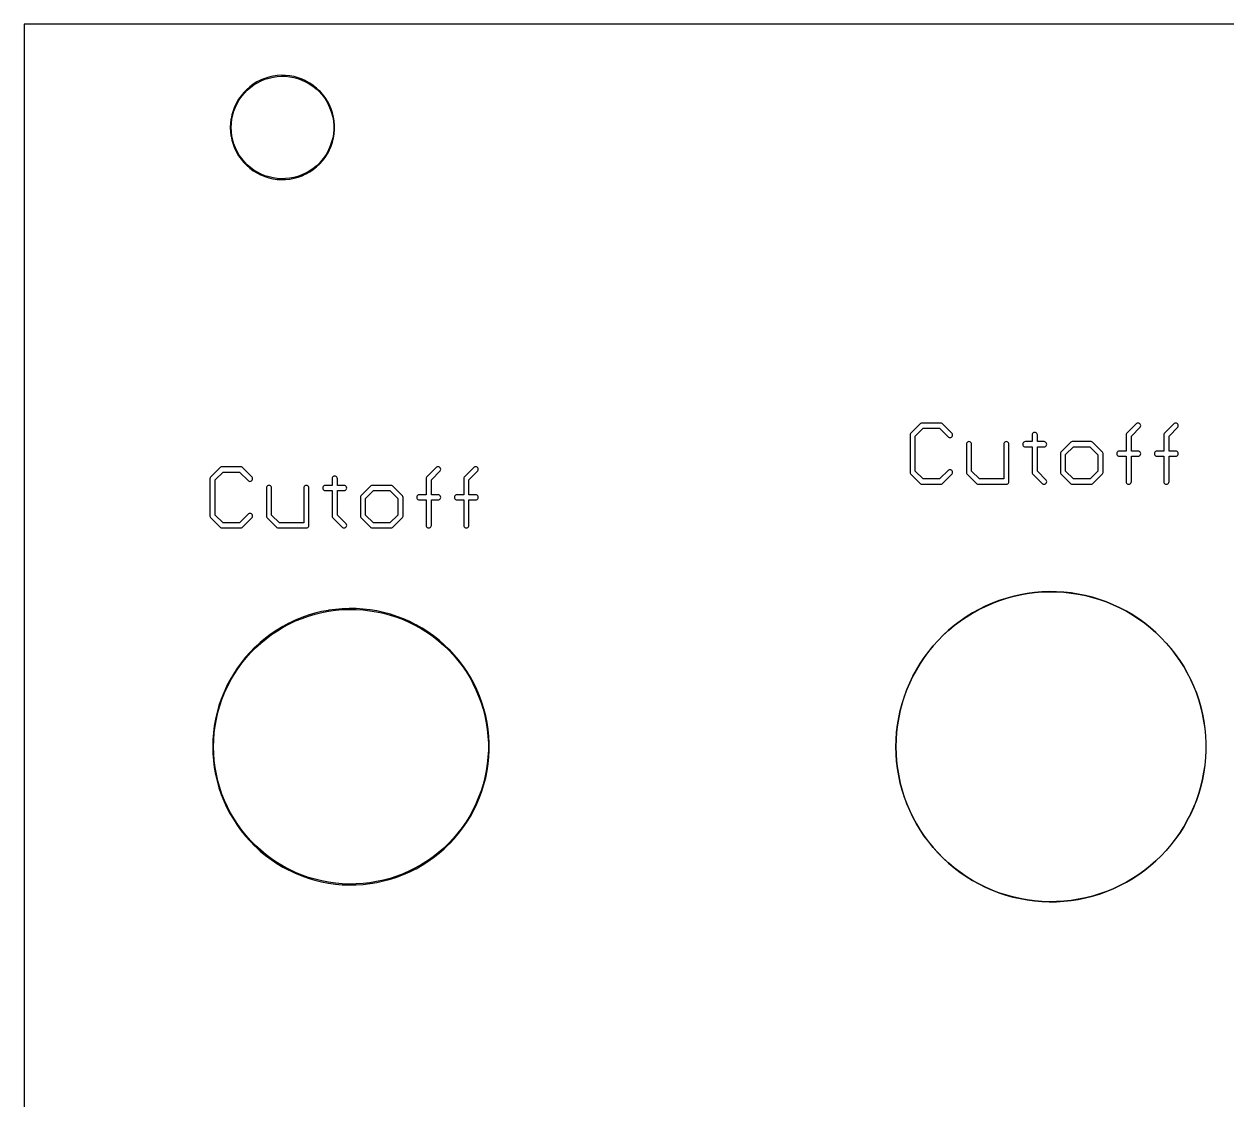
# Model space of a CAD drawing. Extents: x 1 to 62, y 0 to 129.
# Drawn here: x 1.27 to 36.19, y 97.58 to 128.82 of the extents above; entities that cross this region are included whole.
import ezdxf

# ---------------------------------------------------------------- set-up
doc = ezdxf.new("R2010")
doc.units = 0

msp = doc.modelspace()

# ---------------------------------------------------------------- linework, layer by layer
at = {"color": 34, "true_color": 0x008000}
for points in [[(1.27, 0.3175, 0), (61.88964, 0.3175, 0), (61.88964, 128.81864, 0), (1.27, 128.81864, 0), (1.27, 0.3175, 0)], [(8.61821, 127.32257, 0), (8.4963, 127.30479, 0), (8.49236, 127.30417, 0), (8.37299, 127.27623, 0), (8.25615, 127.24067, 0), (8.14185, 127.19495, 0), (8.13831, 127.19315, 0), (8.02909, 127.13727, 0), (7.92495, 127.07377, 0), (7.82843, 127.00011, 0), (7.73445, 126.91883, 0), (7.64528, 126.82966, 0), (7.56908, 126.73568, 0), (7.49796, 126.63662, 0), (7.43446, 126.52994, 0), (7.43266, 126.5264, 0), (7.38186, 126.41464, 0), (7.33614, 126.30034, 0), (7.30312, 126.1835, 0), (7.27772, 126.06412, 0), (7.27709, 126.0602, 0), (7.26186, 125.93828, 0), (7.25678, 125.81636, 0), (7.26186, 125.69443, 0), (7.27709, 125.57252, 0), (7.27772, 125.56859, 0), (7.30312, 125.44921, 0), (7.33614, 125.33237, 0), (7.38186, 125.21807, 0), (7.43266, 125.10631, 0), (7.43446, 125.10277, 0), (7.49796, 124.99609, 0), (7.56908, 124.89703, 0), (7.64528, 124.80305, 0), (7.73445, 124.71388, 0), (7.82843, 124.6326, 0), (7.92495, 124.55894, 0), (8.02909, 124.49544, 0), (8.13831, 124.43956, 0), (8.14185, 124.43776, 0), (8.25615, 124.39204, 0), (8.37299, 124.35648, 0), (8.49236, 124.32854, 0), (8.4963, 124.32792, 0), (8.61821, 124.31013, 0), (8.74014, 124.30252, 0), (8.86206, 124.30506, 0), (8.98398, 124.31776, 0), (8.9879, 124.31838, 0), (9.10981, 124.34124, 0), (9.22666, 124.37172, 0), (9.34096, 124.4149, 0), (9.45271, 124.4657, 0), (9.45626, 124.4675, 0), (9.56293, 124.52592, 0), (9.66454, 124.5945, 0), (9.76106, 124.6707, 0), (9.84995, 124.75452, 0), (9.85277, 124.75733, 0), (9.93404, 124.84877, 0), (10.01024, 124.94529, 0), (10.07629, 125.04943, 0), (10.13217, 125.15865, 0), (10.13397, 125.16219, 0), (10.18477, 125.27395, 0), (10.22287, 125.38825, 0), (10.25334, 125.50763, 0), (10.27366, 125.62955, 0), (10.2743, 125.63348, 0), (10.28445, 125.75539, 0), (10.28445, 125.87732, 0), (10.2743, 125.99924, 0), (10.27366, 126.00316, 0), (10.25334, 126.12508, 0), (10.22287, 126.24446, 0), (10.18477, 126.35876, 0), (10.13397, 126.47052, 0), (10.13217, 126.47406, 0), (10.07629, 126.58328, 0), (10.01024, 126.68742, 0), (9.93404, 126.78394, 0), (9.85277, 126.87538, 0), (9.84995, 126.87819, 0), (9.76106, 126.96201, 0), (9.66454, 127.03821, 0), (9.56293, 127.10679, 0), (9.45626, 127.16521, 0), (9.45271, 127.16701, 0), (9.34096, 127.21781, 0), (9.22666, 127.26099, 0), (9.10981, 127.29147, 0), (8.9879, 127.31433, 0), (8.98398, 127.31495, 0), (8.86206, 127.32766, 0), (8.74014, 127.3302, 0), (8.61821, 127.32257, 0)], [(8.98258, 124.343, 0), (8.86206, 124.33045, 0), (8.74014, 124.32792, 0), (8.61821, 124.33553, 0), (8.49967, 124.35282, 0), (8.38083, 124.38063, 0), (8.26399, 124.41619, 0), (8.14984, 124.46185, 0), (8.04402, 124.51599, 0), (7.93988, 124.57949, 0), (7.84336, 124.65315, 0), (7.74938, 124.73443, 0), (7.66583, 124.81798, 0), (7.58963, 124.91196, 0), (7.51851, 125.01102, 0), (7.45582, 125.11634, 0), (7.40601, 125.22592, 0), (7.36029, 125.34022, 0), (7.32727, 125.45706, 0), (7.30219, 125.57496, 0), (7.28725, 125.69443, 0), (7.28218, 125.81636, 0), (7.28725, 125.93828, 0), (7.30218, 126.05774, 0), (7.32727, 126.17565, 0), (7.36029, 126.29249, 0), (7.40601, 126.40679, 0), (7.45582, 126.51637, 0), (7.51851, 126.62169, 0), (7.58963, 126.72075, 0), (7.66583, 126.81473, 0), (7.74938, 126.89828, 0), (7.84336, 126.97956, 0), (7.93988, 127.05322, 0), (8.04402, 127.11672, 0), (8.14984, 127.17086, 0), (8.26399, 127.21652, 0), (8.38083, 127.25208, 0), (8.49967, 127.27989, 0), (8.61821, 127.29718, 0), (8.74014, 127.3048, 0), (8.86206, 127.30226, 0), (8.98258, 127.28971, 0), (9.10197, 127.26732, 0), (9.21881, 127.23684, 0), (9.33311, 127.19366, 0), (9.44338, 127.14354, 0), (9.54801, 127.08624, 0), (9.6496, 127.01766, 0), (9.74613, 126.94146, 0), (9.8331, 126.85946, 0), (9.9135, 126.76901, 0), (9.98969, 126.67249, 0), (10.05574, 126.56835, 0), (10.10982, 126.46265, 0), (10.16062, 126.35091, 0), (10.19872, 126.23661, 0), (10.2292, 126.11723, 0), (10.2489, 125.99906, 0), (10.25905, 125.87732, 0), (10.25905, 125.75539, 0), (10.24889, 125.63364, 0), (10.2292, 125.51548, 0), (10.19872, 125.3961, 0), (10.16062, 125.2818, 0), (10.10981, 125.17004, 0), (10.05574, 125.06436, 0), (9.98969, 124.96022, 0), (9.9135, 124.8637, 0), (9.8331, 124.77325, 0), (9.74613, 124.69125, 0), (9.6496, 124.61505, 0), (9.54801, 124.54647, 0), (9.44338, 124.48917, 0), (9.33311, 124.43905, 0), (9.21881, 124.39587, 0), (9.10197, 124.36539, 0), (8.98258, 124.343, 0)], [(27.33548, 117.23623, 0), (27.31193, 117.23251, 0), (27.29069, 117.22168, 0), (27.00205, 116.93304, 0), (26.99122, 116.9118, 0), (26.98749, 116.88825, 0), (26.98749, 115.80367, 0), (26.99122, 115.78013, 0), (27.00205, 115.75889, 0), (27.01891, 115.74203, 0), (27.29069, 115.47279, 0), (27.31193, 115.46196, 0), (27.33548, 115.45824, 0), (27.87649, 115.45824, 0), (27.90004, 115.46196, 0), (27.92128, 115.47279, 0), (28.19306, 115.74203, 0), (28.20992, 115.75889, 0), (28.22075, 115.78013, 0), (28.22448, 115.80367, 0), (28.22075, 115.82722, 0), (28.20992, 115.84846, 0), (28.19306, 115.86532, 0), (28.17182, 115.87615, 0), (28.14828, 115.87987, 0), (28.12473, 115.87615, 0), (28.10349, 115.86532, 0), (27.84641, 115.61064, 0), (27.36556, 115.61064, 0), (27.13989, 115.8342, 0), (27.13989, 116.85802, 0), (27.3657, 117.08383, 0), (27.84627, 117.08383, 0), (28.10349, 116.82661, 0), (28.12473, 116.81578, 0), (28.14828, 116.81205, 0), (28.17182, 116.81578, 0), (28.19306, 116.82661, 0), (28.20992, 116.84347, 0), (28.22075, 116.86471, 0), (28.22448, 116.88825, 0), (28.22075, 116.9118, 0), (28.20992, 116.93304, 0), (27.92128, 117.22168, 0), (27.90004, 117.23251, 0), (27.87649, 117.23623, 0), (27.33548, 117.23623, 0)], [(33.3375, 115.45824, 0), (33.36104, 115.46196, 0), (33.38228, 115.47279, 0), (33.39914, 115.48965, 0), (33.40997, 115.51089, 0), (33.4137, 115.53444, 0), (33.4137, 116.27103, 0), (33.60928, 116.27103, 0), (33.63282, 116.27476, 0), (33.65406, 116.28559, 0), (33.67092, 116.30245, 0), (33.68175, 116.32369, 0), (33.68548, 116.34723, 0), (33.68175, 116.37078, 0), (33.67092, 116.39202, 0), (33.65406, 116.40888, 0), (33.63282, 116.41971, 0), (33.60928, 116.42343, 0), (33.4137, 116.42343, 0), (33.4137, 116.85803, 0), (33.67092, 117.11525, 0), (33.68175, 117.13649, 0), (33.68548, 117.16003, 0), (33.68175, 117.18358, 0), (33.67092, 117.20482, 0), (33.65406, 117.22168, 0), (33.63282, 117.23251, 0), (33.60928, 117.23623, 0), (33.58573, 117.23251, 0), (33.56449, 117.22168, 0), (33.27585, 116.93304, 0), (33.26502, 116.9118, 0), (33.2613, 116.88825, 0), (33.2613, 116.42343, 0), (33.06572, 116.42343, 0), (33.04217, 116.41971, 0), (33.02093, 116.40888, 0), (33.00407, 116.39202, 0), (32.99324, 116.37078, 0), (32.98952, 116.34723, 0), (32.99324, 116.32369, 0), (33.00407, 116.30245, 0), (33.02093, 116.28559, 0), (33.04217, 116.27476, 0), (33.06572, 116.27103, 0), (33.2613, 116.27103, 0), (33.2613, 115.53444, 0), (33.26502, 115.51089, 0), (33.27585, 115.48965, 0), (33.29271, 115.47279, 0), (33.31395, 115.46196, 0), (33.3375, 115.45824, 0)], [(34.42969, 115.45824, 0), (34.45324, 115.46196, 0), (34.47448, 115.47279, 0), (34.49134, 115.48965, 0), (34.50217, 115.51089, 0), (34.50589, 115.53444, 0), (34.50589, 116.27103, 0), (34.69894, 116.27103, 0), (34.72247, 116.27476, 0), (34.74372, 116.28559, 0), (34.76057, 116.30245, 0), (34.77141, 116.32369, 0), (34.77514, 116.34723, 0), (34.77141, 116.37078, 0), (34.76057, 116.39202, 0), (34.74372, 116.40888, 0), (34.72247, 116.41971, 0), (34.69894, 116.42343, 0), (34.50589, 116.42343, 0), (34.50589, 116.85816, 0), (34.76057, 117.11525, 0), (34.77141, 117.13649, 0), (34.77514, 117.16003, 0), (34.77141, 117.18358, 0), (34.76057, 117.20482, 0), (34.74372, 117.22168, 0), (34.72247, 117.23251, 0), (34.69894, 117.23623, 0), (34.67539, 117.23251, 0), (34.65415, 117.22168, 0), (34.63729, 117.20482, 0), (34.36804, 116.93304, 0), (34.35722, 116.9118, 0), (34.35349, 116.88825, 0), (34.35349, 116.42343, 0), (34.15791, 116.42343, 0), (34.13436, 116.41971, 0), (34.11313, 116.40888, 0), (34.09626, 116.39202, 0), (34.08544, 116.37078, 0), (34.08171, 116.34723, 0), (34.08544, 116.32369, 0), (34.09626, 116.30245, 0), (34.11313, 116.28559, 0), (34.13436, 116.27476, 0), (34.15791, 116.27103, 0), (34.35349, 116.27103, 0), (34.35349, 115.53444, 0), (34.35722, 115.51089, 0), (34.36804, 115.48965, 0), (34.38491, 115.47279, 0), (34.40614, 115.46196, 0), (34.42969, 115.45824, 0)], [(29.78404, 115.45824, 0), (29.80758, 115.46196, 0), (29.82882, 115.47279, 0), (29.84568, 115.48965, 0), (29.85651, 115.51089, 0), (29.86024, 115.53444, 0), (29.86024, 116.61902, 0), (29.85651, 116.64256, 0), (29.84568, 116.6638, 0), (29.82882, 116.68066, 0), (29.80758, 116.69149, 0), (29.78404, 116.69522, 0), (29.76049, 116.69149, 0), (29.73925, 116.68066, 0), (29.72239, 116.6638, 0), (29.71156, 116.64256, 0), (29.70784, 116.61902, 0), (29.70784, 115.61064, 0), (29.00132, 115.61064, 0), (28.77565, 115.8342, 0), (28.77565, 116.61902, 0), (28.77193, 116.64256, 0), (28.7611, 116.6638, 0), (28.74424, 116.68066, 0), (28.723, 116.69149, 0), (28.69945, 116.69522, 0), (28.67591, 116.69149, 0), (28.65467, 116.68066, 0), (28.63781, 116.6638, 0), (28.62698, 116.64256, 0), (28.62325, 116.61902, 0), (28.62325, 115.80367, 0), (28.62698, 115.78013, 0), (28.63781, 115.75889, 0), (28.65467, 115.74203, 0), (28.92645, 115.47279, 0), (28.94769, 115.46196, 0), (28.97124, 115.45824, 0), (29.78404, 115.45824, 0)], [(30.83399, 115.47279, 0), (30.85523, 115.46196, 0), (30.87878, 115.45824, 0), (30.90232, 115.46196, 0), (30.92356, 115.47279, 0), (30.94042, 115.48965, 0), (30.95125, 115.51089, 0), (30.95498, 115.53444, 0), (30.95125, 115.55798, 0), (30.94042, 115.57922, 0), (30.68574, 115.8339, 0), (30.68574, 116.54282, 0), (30.87878, 116.54282, 0), (30.90232, 116.54654, 0), (30.92356, 116.55737, 0), (30.94042, 116.57423, 0), (30.95125, 116.59547, 0), (30.95498, 116.61902, 0), (30.95125, 116.64256, 0), (30.94042, 116.6638, 0), (30.92356, 116.68066, 0), (30.90232, 116.69149, 0), (30.87878, 116.69522, 0), (30.68574, 116.69522, 0), (30.68574, 116.88825, 0), (30.68201, 116.9118, 0), (30.67118, 116.93304, 0), (30.65432, 116.9499, 0), (30.63308, 116.96073, 0), (30.60954, 116.96445, 0), (30.58599, 116.96073, 0), (30.56475, 116.9499, 0), (30.54789, 116.93304, 0), (30.53706, 116.9118, 0), (30.53334, 116.88825, 0), (30.53334, 116.69522, 0), (30.33775, 116.69522, 0), (30.31421, 116.69149, 0), (30.29297, 116.68066, 0), (30.27611, 116.6638, 0), (30.26528, 116.64256, 0), (30.26155, 116.61902, 0), (30.26528, 116.59547, 0), (30.27611, 116.57423, 0), (30.29297, 116.55737, 0), (30.31421, 116.54654, 0), (30.33775, 116.54282, 0), (30.53334, 116.54282, 0), (30.53334, 115.80367, 0), (30.53706, 115.78013, 0), (30.54789, 115.75889, 0), (30.83399, 115.47279, 0)], [(31.69919, 116.69522, 0), (31.67565, 116.69149, 0), (31.65441, 116.68066, 0), (31.63755, 116.6638, 0), (31.36831, 116.39202, 0), (31.35748, 116.37078, 0), (31.35376, 116.34723, 0), (31.35376, 115.80367, 0), (31.35748, 115.78013, 0), (31.36831, 115.75889, 0), (31.65441, 115.47279, 0), (31.67565, 115.46196, 0), (31.69919, 115.45824, 0), (32.24275, 115.45824, 0), (32.2663, 115.46196, 0), (32.28754, 115.47279, 0), (32.55932, 115.74203, 0), (32.57618, 115.75889, 0), (32.58701, 115.78013, 0), (32.59073, 115.80367, 0), (32.59073, 116.34723, 0), (32.58701, 116.37078, 0), (32.57618, 116.39202, 0), (32.28754, 116.68066, 0), (32.2663, 116.69149, 0), (32.24275, 116.69522, 0), (31.69919, 116.69522, 0)], [(32.21267, 115.61064, 0), (31.72942, 115.61064, 0), (31.50616, 115.8339, 0), (31.50616, 116.31715, 0), (31.72972, 116.54282, 0), (32.21251, 116.54282, 0), (32.43833, 116.317, 0), (32.43833, 115.8342, 0), (32.21267, 115.61064, 0)], [(7.01547, 115.96623, 0), (6.99193, 115.96251, 0), (6.97069, 115.95168, 0), (6.68205, 115.66304, 0), (6.67122, 115.6418, 0), (6.6675, 115.61826, 0), (6.6675, 114.53367, 0), (6.67122, 114.51013, 0), (6.68205, 114.48889, 0), (6.69891, 114.47203, 0), (6.97069, 114.20279, 0), (6.99193, 114.19196, 0), (7.01547, 114.18824, 0), (7.55649, 114.18824, 0), (7.58004, 114.19196, 0), (7.60128, 114.20279, 0), (7.87306, 114.47203, 0), (7.88992, 114.48889, 0), (7.90075, 114.51013, 0), (7.90447, 114.53367, 0), (7.90075, 114.55722, 0), (7.88992, 114.57846, 0), (7.87306, 114.59532, 0), (7.85182, 114.60615, 0), (7.82827, 114.60987, 0), (7.80473, 114.60615, 0), (7.78349, 114.59532, 0), (7.52641, 114.34064, 0), (7.04556, 114.34064, 0), (6.8199, 114.56419, 0), (6.8199, 115.58803, 0), (7.0457, 115.81383, 0), (7.52627, 115.81383, 0), (7.78349, 115.55661, 0), (7.80473, 115.54578, 0), (7.82827, 115.54206, 0), (7.85182, 115.54578, 0), (7.87306, 115.55661, 0), (7.88992, 115.57347, 0), (7.90075, 115.59471, 0), (7.90447, 115.61826, 0), (7.90075, 115.6418, 0), (7.88992, 115.66304, 0), (7.60128, 115.95168, 0), (7.58004, 115.96251, 0), (7.55649, 115.96623, 0), (7.01547, 115.96623, 0)], [(13.01749, 114.18824, 0), (13.04104, 114.19196, 0), (13.06228, 114.20279, 0), (13.07914, 114.21965, 0), (13.08997, 114.24089, 0), (13.09369, 114.26444, 0), (13.09369, 115.00103, 0), (13.28928, 115.00103, 0), (13.31282, 115.00476, 0), (13.33406, 115.01559, 0), (13.35092, 115.03245, 0), (13.36175, 115.05369, 0), (13.36548, 115.07723, 0), (13.36175, 115.10078, 0), (13.35092, 115.12202, 0), (13.33406, 115.13888, 0), (13.31282, 115.14971, 0), (13.28928, 115.15343, 0), (13.09369, 115.15343, 0), (13.09369, 115.58802, 0), (13.35092, 115.84525, 0), (13.36175, 115.86649, 0), (13.36548, 115.89003, 0), (13.36175, 115.91358, 0), (13.35092, 115.93482, 0), (13.33406, 115.95168, 0), (13.31282, 115.96251, 0), (13.28928, 115.96623, 0), (13.26573, 115.96251, 0), (13.24449, 115.95168, 0), (12.95585, 115.66304, 0), (12.94502, 115.6418, 0), (12.94129, 115.61826, 0), (12.94129, 115.15343, 0), (12.74572, 115.15343, 0), (12.72217, 115.14971, 0), (12.70093, 115.13888, 0), (12.68407, 115.12202, 0), (12.67324, 115.10078, 0), (12.66952, 115.07723, 0), (12.67324, 115.05369, 0), (12.68407, 115.03245, 0), (12.70093, 115.01559, 0), (12.72217, 115.00476, 0), (12.74572, 115.00103, 0), (12.94129, 115.00103, 0), (12.94129, 114.26444, 0), (12.94502, 114.24089, 0), (12.95585, 114.21965, 0), (12.97271, 114.20279, 0), (12.99395, 114.19196, 0), (13.01749, 114.18824, 0)], [(14.10969, 114.18824, 0), (14.13324, 114.19196, 0), (14.15448, 114.20279, 0), (14.17134, 114.21965, 0), (14.18217, 114.24089, 0), (14.18589, 114.26444, 0), (14.18589, 115.00103, 0), (14.37894, 115.00103, 0), (14.40248, 115.00476, 0), (14.42372, 115.01559, 0), (14.44058, 115.03245, 0), (14.45141, 115.05369, 0), (14.45514, 115.07723, 0), (14.45141, 115.10078, 0), (14.44058, 115.12202, 0), (14.42372, 115.13888, 0), (14.40248, 115.14971, 0), (14.37894, 115.15343, 0), (14.18589, 115.15343, 0), (14.18589, 115.58816, 0), (14.44058, 115.84525, 0), (14.45141, 115.86649, 0), (14.45514, 115.89003, 0), (14.45141, 115.91358, 0), (14.44058, 115.93482, 0), (14.42372, 115.95168, 0), (14.40248, 115.96251, 0), (14.37894, 115.96623, 0), (14.35539, 115.96251, 0), (14.33415, 115.95168, 0), (14.31729, 115.93482, 0), (14.04805, 115.66304, 0), (14.03722, 115.6418, 0), (14.03349, 115.61826, 0), (14.03349, 115.15343, 0), (13.83791, 115.15343, 0), (13.81437, 115.14971, 0), (13.79313, 115.13888, 0), (13.77627, 115.12202, 0), (13.76544, 115.10078, 0), (13.76171, 115.07723, 0), (13.76544, 115.05369, 0), (13.77627, 115.03245, 0), (13.79313, 115.01559, 0), (13.81437, 115.00476, 0), (13.83791, 115.00103, 0), (14.03349, 115.00103, 0), (14.03349, 114.26444, 0), (14.03722, 114.24089, 0), (14.04805, 114.21965, 0), (14.06491, 114.20279, 0), (14.08615, 114.19196, 0), (14.10969, 114.18824, 0)], [(10.51399, 114.20279, 0), (10.53523, 114.19196, 0), (10.55878, 114.18824, 0), (10.58232, 114.19196, 0), (10.60356, 114.20279, 0), (10.62042, 114.21965, 0), (10.63125, 114.24089, 0), (10.63498, 114.26444, 0), (10.63125, 114.28798, 0), (10.62042, 114.30922, 0), (10.36574, 114.5639, 0), (10.36574, 115.27281, 0), (10.55878, 115.27281, 0), (10.58232, 115.27654, 0), (10.60356, 115.28737, 0), (10.62042, 115.30423, 0), (10.63125, 115.32547, 0), (10.63498, 115.34901, 0), (10.63125, 115.37256, 0), (10.62042, 115.3938, 0), (10.60356, 115.41066, 0), (10.58232, 115.42149, 0), (10.55878, 115.42521, 0), (10.36574, 115.42521, 0), (10.36574, 115.61826, 0), (10.36201, 115.6418, 0), (10.35117, 115.66304, 0), (10.33432, 115.6799, 0), (10.31307, 115.69073, 0), (10.28954, 115.69446, 0), (10.26599, 115.69073, 0), (10.24475, 115.6799, 0), (10.22789, 115.66304, 0), (10.21706, 115.6418, 0), (10.21334, 115.61826, 0), (10.21334, 115.42521, 0), (10.01775, 115.42521, 0), (9.99421, 115.42149, 0), (9.97297, 115.41066, 0), (9.95611, 115.3938, 0), (9.94528, 115.37256, 0), (9.94155, 115.34901, 0), (9.94528, 115.32547, 0), (9.95611, 115.30423, 0), (9.97297, 115.28737, 0), (9.99421, 115.27654, 0), (10.01775, 115.27281, 0), (10.21334, 115.27281, 0), (10.21334, 114.53367, 0), (10.21706, 114.51013, 0), (10.22789, 114.48889, 0), (10.51399, 114.20279, 0)], [(9.46402, 114.18824, 0), (9.48758, 114.19196, 0), (9.50882, 114.20279, 0), (9.52568, 114.21965, 0), (9.53651, 114.24089, 0), (9.54022, 114.26444, 0), (9.54022, 115.34901, 0), (9.53651, 115.37256, 0), (9.52568, 115.3938, 0), (9.50882, 115.41066, 0), (9.48758, 115.42149, 0), (9.46402, 115.42521, 0), (9.44049, 115.42149, 0), (9.41925, 115.41066, 0), (9.40239, 115.3938, 0), (9.39156, 115.37256, 0), (9.38782, 115.34901, 0), (9.38782, 114.34064, 0), (8.68132, 114.34064, 0), (8.45566, 114.56418, 0), (8.45566, 115.34901, 0), (8.45193, 115.37256, 0), (8.4411, 115.3938, 0), (8.42423, 115.41066, 0), (8.403, 115.42149, 0), (8.37946, 115.42521, 0), (8.35591, 115.42149, 0), (8.33466, 115.41066, 0), (8.31781, 115.3938, 0), (8.30697, 115.37256, 0), (8.30326, 115.34901, 0), (8.30326, 114.53367, 0), (8.30697, 114.51013, 0), (8.31781, 114.48889, 0), (8.33466, 114.47203, 0), (8.60645, 114.20279, 0), (8.62768, 114.19196, 0), (8.65124, 114.18824, 0), (9.46402, 114.18824, 0)], [(11.3792, 115.42521, 0), (11.35565, 115.42149, 0), (11.33441, 115.41066, 0), (11.31755, 115.3938, 0), (11.04831, 115.12202, 0), (11.03748, 115.10078, 0), (11.03376, 115.07723, 0), (11.03376, 114.53367, 0), (11.03748, 114.51013, 0), (11.04831, 114.48889, 0), (11.33441, 114.20279, 0), (11.35565, 114.19196, 0), (11.3792, 114.18824, 0), (11.92275, 114.18824, 0), (11.9463, 114.19196, 0), (11.96754, 114.20279, 0), (12.23932, 114.47203, 0), (12.25618, 114.48889, 0), (12.26701, 114.51013, 0), (12.27074, 114.53367, 0), (12.27074, 115.07723, 0), (12.26701, 115.10078, 0), (12.25618, 115.12202, 0), (11.96754, 115.41066, 0), (11.9463, 115.42149, 0), (11.92275, 115.42521, 0), (11.3792, 115.42521, 0)], [(11.89267, 114.34064, 0), (11.40942, 114.34064, 0), (11.18616, 114.5639, 0), (11.18616, 115.04715, 0), (11.40971, 115.27281, 0), (11.89253, 115.27281, 0), (12.11834, 115.047, 0), (12.11834, 114.5642, 0), (11.89267, 114.34064, 0)], [(30.81274, 112.33277, 0), (30.60192, 112.31499, 0), (30.39109, 112.28705, 0), (30.3907, 112.28698, 0), (30.18242, 112.24888, 0), (29.97414, 112.20316, 0), (29.7684, 112.14474, 0), (29.56774, 112.0787, 0), (29.36962, 112.0025, 0), (29.17404, 111.91614, 0), (28.98354, 111.82216, 0), (28.98319, 111.82198, 0), (28.79777, 111.72038, 0), (28.61743, 111.60608, 0), (28.44217, 111.4867, 0), (28.27199, 111.35716, 0), (28.10943, 111.22254, 0), (27.95195, 111.07776, 0), (27.95167, 111.07748, 0), (27.80435, 110.92508, 0), (27.66211, 110.7676, 0), (27.52749, 110.6025, 0), (27.40049, 110.43232, 0), (27.28111, 110.25706, 0), (27.17189, 110.07418, 0), (27.07029, 109.88622, 0), (27.07011, 109.88587, 0), (26.97867, 109.69537, 0), (26.89485, 109.49979, 0), (26.82119, 109.29913, 0), (26.75769, 109.09847, 0), (26.70181, 108.89273, 0), (26.65863, 108.68445, 0), (26.65856, 108.68406, 0), (26.65856, 108.68405, 0), (26.62307, 108.47363, 0), (26.623, 108.47323, 0), (26.5976, 108.26242, 0), (26.58236, 108.05159, 0), (26.57729, 107.83823, 0), (26.58236, 107.62487, 0), (26.5976, 107.41406, 0), (26.623, 107.20324, 0), (26.62307, 107.20284, 0), (26.65863, 106.99202, 0), (26.70181, 106.78374, 0), (26.75769, 106.578, 0), (26.82119, 106.37734, 0), (26.89485, 106.17668, 0), (26.97867, 105.9811, 0), (27.07011, 105.7906, 0), (27.07029, 105.79025, 0), (27.17189, 105.60229, 0), (27.28111, 105.41941, 0), (27.40049, 105.24415, 0), (27.52749, 105.07397, 0), (27.66211, 104.90887, 0), (27.80435, 104.75139, 0), (27.95167, 104.59899, 0), (27.95195, 104.59871, 0), (28.10943, 104.45393, 0), (28.27199, 104.31931, 0), (28.44217, 104.18977, 0), (28.61743, 104.07039, 0), (28.79777, 103.95609, 0), (28.98319, 103.85449, 0), (28.98354, 103.85431, 0), (29.17404, 103.76033, 0), (29.36962, 103.67397, 0), (29.56774, 103.59777, 0), (29.7684, 103.53173, 0), (29.97414, 103.47331, 0), (30.18242, 103.42759, 0), (30.3907, 103.38949, 0), (30.39109, 103.38942, 0), (30.60192, 103.36148, 0), (30.81274, 103.3437, 0), (31.0261, 103.33608, 0), (31.23945, 103.33863, 0), (31.45027, 103.35132, 0), (31.66363, 103.37418, 0), (31.66403, 103.37425, 0), (31.87231, 103.40727, 0), (32.08059, 103.44791, 0), (32.28633, 103.50125, 0), (32.49207, 103.56221, 0), (32.69019, 103.63333, 0), (32.8883, 103.71461, 0), (33.08135, 103.80605, 0), (33.0817, 103.80623, 0), (33.26966, 103.90529, 0), (33.45254, 104.01197, 0), (33.63033, 104.12881, 0), (33.80306, 104.25327, 0), (33.96815, 104.38535, 0), (34.12818, 104.52505, 0), (34.28058, 104.67237, 0), (34.28085, 104.67265, 0), (34.42791, 104.82731, 0), (34.4279, 104.82731, 0), (34.42817, 104.82759, 0), (34.56534, 104.99015, 0), (34.69742, 105.15779, 0), (34.81933, 105.33051, 0), (34.93363, 105.51085, 0), (35.03778, 105.69627, 0), (35.13684, 105.88423, 0), (35.13702, 105.88458, 0), (35.22338, 106.07762, 0), (35.30212, 106.27574, 0), (35.3707, 106.4764, 0), (35.43166, 106.68214, 0), (35.47992, 106.88788, 0), (35.52056, 107.09616, 0), (35.52062, 107.09656, 0), (35.55104, 107.30698, 0), (35.5511, 107.30738, 0), (35.57143, 107.52074, 0), (35.58159, 107.73155, 0), (35.58159, 107.94491, 0), (35.57143, 108.15574, 0), (35.5511, 108.36909, 0), (35.52062, 108.57991, 0), (35.52056, 108.58031, 0), (35.47992, 108.78859, 0), (35.43166, 108.99433, 0), (35.3707, 109.20007, 0), (35.30212, 109.40073, 0), (35.22338, 109.59885, 0), (35.13702, 109.79189, 0), (35.13684, 109.79224, 0), (35.03796, 109.97985, 0), (35.03778, 109.9802, 0), (34.93363, 110.16562, 0), (34.81933, 110.34596, 0), (34.69742, 110.51868, 0), (34.56534, 110.68632, 0), (34.42817, 110.84888, 0), (34.28085, 111.00382, 0), (34.28058, 111.0041, 0), (34.12818, 111.15142, 0), (33.96815, 111.29112, 0), (33.80306, 111.4232, 0), (33.63033, 111.54766, 0), (33.45254, 111.6645, 0), (33.26966, 111.77118, 0), (33.0817, 111.87024, 0), (33.08135, 111.87042, 0), (32.8883, 111.96186, 0), (32.69019, 112.04314, 0), (32.49207, 112.11426, 0), (32.28633, 112.17522, 0), (32.08059, 112.22856, 0), (31.87231, 112.2692, 0), (31.87191, 112.26927, 0), (31.87189, 112.26927, 0), (31.66403, 112.30222, 0), (31.66363, 112.30228, 0), (31.45027, 112.32515, 0), (31.23945, 112.33784, 0), (31.0261, 112.34038, 0), (30.81274, 112.33277, 0)], [(31.45027, 103.35387, 0), (31.23945, 103.34117, 0), (31.0261, 103.33863, 0), (30.81274, 103.34625, 0), (30.60192, 103.36403, 0), (30.39115, 103.39196, 0), (30.18321, 103.43, 0), (29.97493, 103.47572, 0), (29.76919, 103.53414, 0), (29.56853, 103.60018, 0), (29.37041, 103.67638, 0), (29.17483, 103.76274, 0), (28.98455, 103.85661, 0), (28.79926, 103.95814, 0), (28.61892, 104.07244, 0), (28.44366, 104.19182, 0), (28.27348, 104.32136, 0), (28.11092, 104.45598, 0), (27.95352, 104.60068, 0), (27.8064, 104.75288, 0), (27.66416, 104.91036, 0), (27.52954, 105.07546, 0), (27.40254, 105.24564, 0), (27.28316, 105.4209, 0), (27.17394, 105.60378, 0), (27.07245, 105.79154, 0), (26.98108, 105.98189, 0), (26.89726, 106.17747, 0), (26.8236, 106.37813, 0), (26.7601, 106.57879, 0), (26.70422, 106.78453, 0), (26.66104, 106.99281, 0), (26.62555, 107.20323, 0), (26.62555, 107.20324, 0), (26.60015, 107.41406, 0), (26.58491, 107.62487, 0), (26.57983, 107.83823, 0), (26.58491, 108.05159, 0), (26.60015, 108.26242, 0), (26.62555, 108.47323, 0), (26.66104, 108.68366, 0), (26.70422, 108.89194, 0), (26.7601, 109.09768, 0), (26.8236, 109.29834, 0), (26.89726, 109.499, 0), (26.98108, 109.69458, 0), (27.07245, 109.88493, 0), (27.17394, 110.07269, 0), (27.28316, 110.25557, 0), (27.40254, 110.43083, 0), (27.52954, 110.60101, 0), (27.66416, 110.76611, 0), (27.8064, 110.92359, 0), (27.95352, 111.07579, 0), (28.11092, 111.22049, 0), (28.27348, 111.35511, 0), (28.44366, 111.48465, 0), (28.61892, 111.60403, 0), (28.79926, 111.71833, 0), (28.98455, 111.81986, 0), (29.17483, 111.91373, 0), (29.37041, 112.00009, 0), (29.56853, 112.07629, 0), (29.76919, 112.14233, 0), (29.97493, 112.20075, 0), (30.18321, 112.24647, 0), (30.39135, 112.28454, 0), (30.60192, 112.31245, 0), (30.81274, 112.33023, 0), (31.0261, 112.33784, 0), (31.23945, 112.3353, 0), (31.45027, 112.32261, 0), (31.66363, 112.29974, 0), (31.66365, 112.29974, 0), (31.87152, 112.26679, 0), (32.0798, 112.22615, 0), (32.28553, 112.17281, 0), (32.49128, 112.11185, 0), (32.6894, 112.04073, 0), (32.88752, 111.95945, 0), (33.08048, 111.86805, 0), (33.26817, 111.76913, 0), (33.45105, 111.66245, 0), (33.62885, 111.54561, 0), (33.80157, 111.42115, 0), (33.96667, 111.28907, 0), (34.12669, 111.14937, 0), (34.27908, 111.00205, 0), (34.27907, 111.00205, 0), (34.42613, 110.84739, 0), (34.56329, 110.68483, 0), (34.69536, 110.51719, 0), (34.81729, 110.34447, 0), (34.93159, 110.16413, 0), (35.03573, 109.97871, 0), (35.13464, 109.79104, 0), (35.22097, 109.59806, 0), (35.2997, 109.39994, 0), (35.36829, 109.19928, 0), (35.42925, 108.99354, 0), (35.47751, 108.7878, 0), (35.51815, 108.57952, 0), (35.54857, 108.36909, 0), (35.56889, 108.15574, 0), (35.57905, 107.94491, 0), (35.57905, 107.73155, 0), (35.56889, 107.52074, 0), (35.54857, 107.30738, 0), (35.51814, 107.09688, 0), (35.47751, 106.88867, 0), (35.42925, 106.68293, 0), (35.36829, 106.47719, 0), (35.2997, 106.27653, 0), (35.22097, 106.07841, 0), (35.13461, 105.88537, 0), (35.03573, 105.69776, 0), (34.93159, 105.51234, 0), (34.81729, 105.332, 0), (34.69536, 105.15928, 0), (34.56329, 104.99164, 0), (34.42613, 104.82908, 0), (34.27903, 104.67437, 0), (34.12669, 104.5271, 0), (33.96667, 104.3874, 0), (33.80157, 104.25532, 0), (33.62885, 104.13086, 0), (33.45105, 104.01402, 0), (33.26817, 103.90734, 0), (33.08048, 103.80842, 0), (32.88752, 103.71702, 0), (32.6894, 103.63574, 0), (32.49128, 103.56462, 0), (32.28553, 103.50366, 0), (32.0798, 103.45032, 0), (31.87152, 103.40968, 0), (31.66365, 103.37673, 0), (31.66363, 103.37673, 0), (31.45027, 103.35387, 0)], [(10.50798, 111.84382, 0), (10.3073, 111.82604, 0), (10.1092, 111.7981, 0), (10.10527, 111.79747, 0), (9.90715, 111.75937, 0), (9.71157, 111.71111, 0), (9.51853, 111.65523, 0), (9.33057, 111.58919, 0), (9.14261, 111.51299, 0), (8.96227, 111.42663, 0), (8.95872, 111.42483, 0), (8.78093, 111.33085, 0), (8.60821, 111.22671, 0), (8.44056, 111.11495, 0), (8.28055, 110.99303, 0), (8.12561, 110.86603, 0), (7.97575, 110.72887, 0), (7.97294, 110.72606, 0), (7.83324, 110.58382, 0), (7.69862, 110.43396, 0), (7.57162, 110.27648, 0), (7.45478, 110.11392, 0), (7.34556, 109.94628, 0), (7.24396, 109.77356, 0), (7.14998, 109.59322, 0), (7.14818, 109.58968, 0), (7.0669, 109.4068, 0), (6.9907, 109.22138, 0), (6.9272, 109.03088, 0), (6.87132, 108.83784, 0), (6.82814, 108.64226, 0), (6.79258, 108.44414, 0), (6.79196, 108.44022, 0), (6.76656, 108.23956, 0), (6.75132, 108.03889, 0), (6.74624, 107.83823, 0), (6.75132, 107.63758, 0), (6.76656, 107.43692, 0), (6.79196, 107.23625, 0), (6.79258, 107.23233, 0), (6.82814, 107.03421, 0), (6.87132, 106.83863, 0), (6.9272, 106.64559, 0), (6.9907, 106.45509, 0), (7.0669, 106.26967, 0), (7.14818, 106.08679, 0), (7.14998, 106.08325, 0), (7.24396, 105.90291, 0), (7.34556, 105.73019, 0), (7.45478, 105.56255, 0), (7.57162, 105.39999, 0), (7.69862, 105.24251, 0), (7.83324, 105.09265, 0), (7.97294, 104.95041, 0), (7.97575, 104.9476, 0), (8.12561, 104.81044, 0), (8.28055, 104.68344, 0), (8.44056, 104.56152, 0), (8.60821, 104.44976, 0), (8.78093, 104.34562, 0), (8.95872, 104.25164, 0), (8.96227, 104.24984, 0), (9.14261, 104.16348, 0), (9.33057, 104.08728, 0), (9.51853, 104.02124, 0), (9.71157, 103.96536, 0), (9.90715, 103.9171, 0), (10.10527, 103.879, 0), (10.1092, 103.87838, 0), (10.3073, 103.85044, 0), (10.50798, 103.83266, 0), (10.70864, 103.82504, 0), (10.9093, 103.82757, 0), (11.10996, 103.84028, 0), (11.31061, 103.86314, 0), (11.31454, 103.86376, 0), (11.51266, 103.89678, 0), (11.70824, 103.93996, 0), (11.90382, 103.99076, 0), (12.09432, 104.05426, 0), (12.28228, 104.12538, 0), (12.4677, 104.20666, 0), (12.6455, 104.29556, 0), (12.64904, 104.29736, 0), (12.8243, 104.39642, 0), (12.99448, 104.50564, 0), (13.15958, 104.62248, 0), (13.31706, 104.7444, 0), (13.46946, 104.87648, 0), (13.61424, 105.01618, 0), (13.61705, 105.01899, 0), (13.75421, 105.16631, 0), (13.88375, 105.31871, 0), (14.00567, 105.47873, 0), (14.11997, 105.64383, 0), (14.22665, 105.81655, 0), (14.32317, 105.99181, 0), (14.32497, 105.99535, 0), (14.41133, 106.17569, 0), (14.49007, 106.36111, 0), (14.56119, 106.55161, 0), (14.61961, 106.74211, 0), (14.67041, 106.93769, 0), (14.71105, 107.13327, 0), (14.71168, 107.1372, 0), (14.74215, 107.33786, 0), (14.76248, 107.53598, 0), (14.77264, 107.73664, 0), (14.77264, 107.93983, 0), (14.76248, 108.1405, 0), (14.74215, 108.33862, 0), (14.71168, 108.53928, 0), (14.71105, 108.5432, 0), (14.67041, 108.73878, 0), (14.61961, 108.93436, 0), (14.56119, 109.12486, 0), (14.49007, 109.31536, 0), (14.41133, 109.50078, 0), (14.32497, 109.68112, 0), (14.32317, 109.68466, 0), (14.22665, 109.85992, 0), (14.11997, 110.03264, 0), (14.00567, 110.19774, 0), (13.88375, 110.35776, 0), (13.75421, 110.51016, 0), (13.61705, 110.65748, 0), (13.61424, 110.66029, 0), (13.46946, 110.79999, 0), (13.31706, 110.93207, 0), (13.15958, 111.05399, 0), (12.99448, 111.17083, 0), (12.8243, 111.28005, 0), (12.64904, 111.37911, 0), (12.6455, 111.38091, 0), (12.4677, 111.46981, 0), (12.28228, 111.55109, 0), (12.09432, 111.62221, 0), (11.90382, 111.68571, 0), (11.70824, 111.73651, 0), (11.51266, 111.77969, 0), (11.31454, 111.81271, 0), (11.31061, 111.81334, 0), (11.10996, 111.8362, 0), (10.9093, 111.84889, 0), (10.70864, 111.85144, 0), (10.50798, 111.84382, 0)], [(11.10996, 103.86568, 0), (10.9093, 103.85297, 0), (10.70864, 103.85044, 0), (10.50798, 103.85806, 0), (10.3073, 103.87584, 0), (10.11162, 103.90344, 0), (9.91499, 103.94125, 0), (9.71942, 103.98951, 0), (9.52638, 104.04539, 0), (9.33841, 104.11143, 0), (9.15046, 104.18763, 0), (8.97155, 104.27331, 0), (8.79585, 104.36617, 0), (8.62313, 104.47031, 0), (8.4555, 104.58207, 0), (8.29548, 104.70399, 0), (8.14054, 104.83099, 0), (7.99118, 104.9677, 0), (7.85379, 105.10758, 0), (7.71917, 105.25744, 0), (7.59217, 105.41492, 0), (7.47533, 105.57748, 0), (7.36611, 105.74512, 0), (7.26451, 105.91784, 0), (7.17207, 106.09522, 0), (7.09105, 106.27752, 0), (7.01485, 106.46294, 0), (6.95135, 106.65344, 0), (6.89547, 106.84648, 0), (6.85229, 107.04206, 0), (6.81718, 107.23767, 0), (6.79196, 107.43692, 0), (6.77671, 107.63758, 0), (6.77164, 107.83823, 0), (6.77671, 108.03889, 0), (6.79196, 108.23956, 0), (6.81718, 108.4388, 0), (6.85229, 108.63441, 0), (6.89547, 108.82999, 0), (6.95135, 109.02303, 0), (7.01485, 109.21353, 0), (7.09105, 109.39895, 0), (7.17207, 109.58125, 0), (7.26451, 109.75863, 0), (7.36611, 109.93135, 0), (7.47533, 110.09899, 0), (7.59217, 110.26155, 0), (7.71917, 110.41903, 0), (7.85379, 110.56889, 0), (7.99118, 110.70877, 0), (8.14054, 110.84548, 0), (8.29548, 110.97248, 0), (8.4555, 111.0944, 0), (8.62313, 111.20616, 0), (8.79585, 111.3103, 0), (8.97155, 111.40316, 0), (9.15046, 111.48884, 0), (9.33841, 111.56504, 0), (9.52638, 111.63108, 0), (9.71942, 111.68696, 0), (9.91499, 111.73522, 0), (10.11181, 111.77307, 0), (10.3073, 111.80064, 0), (10.50798, 111.81842, 0), (10.70864, 111.82604, 0), (10.9093, 111.82349, 0), (11.10996, 111.8108, 0), (11.30998, 111.78801, 0), (11.50481, 111.75554, 0), (11.70039, 111.71236, 0), (11.89597, 111.66156, 0), (12.08647, 111.59806, 0), (12.27443, 111.52694, 0), (12.45985, 111.44566, 0), (12.63457, 111.3583, 0), (12.80937, 111.2595, 0), (12.97955, 111.15028, 0), (13.14465, 111.03344, 0), (13.30213, 110.91152, 0), (13.45453, 110.77944, 0), (13.5974, 110.64158, 0), (13.73366, 110.49523, 0), (13.8632, 110.34283, 0), (13.98512, 110.18281, 0), (14.09942, 110.01771, 0), (14.2061, 109.84499, 0), (14.30182, 109.67119, 0), (14.38718, 109.49293, 0), (14.46592, 109.30751, 0), (14.53704, 109.11701, 0), (14.59546, 108.92651, 0), (14.64626, 108.73093, 0), (14.68678, 108.53594, 0), (14.71675, 108.33862, 0), (14.73708, 108.1405, 0), (14.74723, 107.93983, 0), (14.74723, 107.73664, 0), (14.73708, 107.53598, 0), (14.71675, 107.33786, 0), (14.68677, 107.1405, 0), (14.64626, 106.94554, 0), (14.59546, 106.74996, 0), (14.53704, 106.55946, 0), (14.46592, 106.36896, 0), (14.38718, 106.18354, 0), (14.30182, 106.00528, 0), (14.2061, 105.83148, 0), (14.09942, 105.65876, 0), (13.98512, 105.49366, 0), (13.8632, 105.33364, 0), (13.73366, 105.18124, 0), (13.5974, 105.03489, 0), (13.45453, 104.89703, 0), (13.30213, 104.76495, 0), (13.14465, 104.64303, 0), (12.97955, 104.52619, 0), (12.80937, 104.41697, 0), (12.63457, 104.31817, 0), (12.45985, 104.23081, 0), (12.27443, 104.14953, 0), (12.08647, 104.07841, 0), (11.89597, 104.01491, 0), (11.70039, 103.96411, 0), (11.50481, 103.92093, 0), (11.31017, 103.88849, 0), (11.10996, 103.86568, 0)]]:
    msp.add_polyline3d(points, close=True, dxfattribs=at)
at = {"color": 5, "true_color": 0x0000ff}
msp.add_polyline3d([(61.88963, 0.3175, 0), (61.88963, 128.81863, 0), (1.27, 128.81863, 0), (1.27, 0.3175, 0), (61.88963, 0.3175, 0)], close=True, dxfattribs=at)

doc.saveas('drawing.dxf')
